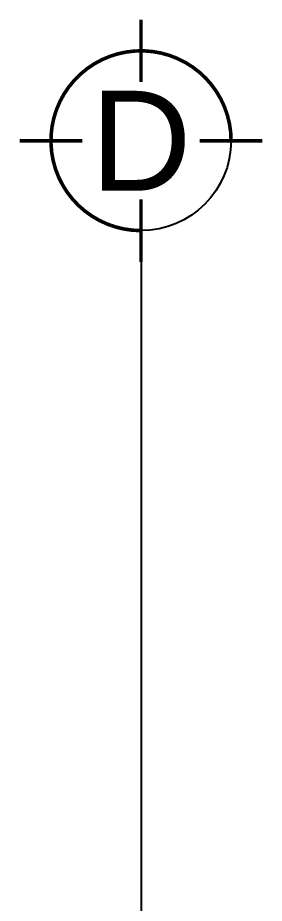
# Model space of a CAD drawing. Header units: millimetres. Extents: x 1263 to 2085, y 1308 to 1444.
# Drawn here: x 1831.02 to 1834.11, y 1399.46 to 1410.56 of the extents above; entities that cross this region are included whole.
import ezdxf
from ezdxf.enums import TextEntityAlignment as Align

# ---------------------------------------------------------------- set-up
doc = ezdxf.new("R2010")
doc.units = ezdxf.units.MM
doc.linetypes.add('DASHDOT', pattern=[25.4, 12.7, -6.35, 0, -6.35])
doc.layers.add('ejes', color=140, linetype='DASHDOT')
doc.layers.add('MARCO', color=254, linetype='Continuous')
doc.styles.add('ALA', font='arial.ttf')
doc.styles.get("Standard").update_dxf_attribs({"font": 'arial.ttf'})

# ---------------------------------------------------------------- blocks, each defined once
blk = doc.blocks.new('ejeh')
at = {"layer": 'ejes', "const_width": 0.02}
for points in [[(0, 1.3483), (0, 1)], [(-0.3258, 0.6742), (-0.6742, 0.6742)], [(0.3258, 0.6742), (0.6742, 0.6742)], [(0, 0), (0, 0.3483)]]:
    blk.add_lwpolyline(points, dxfattribs=at)
blk.add_lwpolyline([(0, 0.1742, -2.414214), (0.5, 0.6742, 1)], format="xyb", dxfattribs=at)
at = {"layer": 'ejes'}
blk.add_circle((0, 0.6742), 0.5, dxfattribs=at)
blk.add_attdef('X', text='', height=0.556, dxfattribs=at).set_placement((0, 0.6742), align=Align.MIDDLE_CENTER)

msp = doc.modelspace()

# ---------------------------------------------------------------- linework, layer by layer
at = {"layer": 'ejes', "transparency": 33554687}
msp.add_line((1832.56662, 1407.50137), (1832.56662, 1387.62051), dxfattribs=at)

# ---------------------------------------------------------------- block references
at = {"layer": 'MARCO', "transparency": 33554687}
ref = msp.add_blockref('ejeh', (1832.56662, 1407.50137), dxfattribs=dict(at, xscale=2.254873559710263, yscale=2.254873559710263, zscale=2.254873559710263))
ref.add_attrib('X', 'D', dxfattribs={"layer": 'ejes', "height": 1.25368, "style": 'ALA'}).set_placement((1832.56662, 1409.02153), align=Align.MIDDLE_CENTER)

doc.saveas('drawing.dxf')
